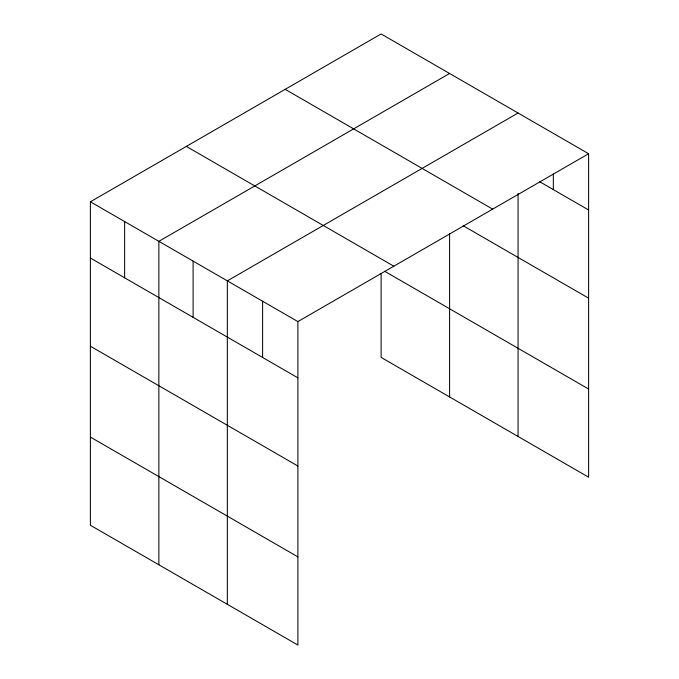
<?xml version="1.0" encoding="UTF-8"?>
<svg xmlns="http://www.w3.org/2000/svg" width="679" height="679" viewBox="0 0 679 679"><rect width="100%" height="100%" fill="white"/><g stroke="black" fill="none" stroke-linecap="round" stroke-linejoin="round"><path stroke-width="1.02" d="M90.392 201.799L297.886 321.591L297.886 645.05L90.392 525.257L90.392 201.799L381.114 33.95L588.608 153.743L588.608 477.201L381.114 357.409L381.114 273.425M449.591 73.485L158.861 241.334L158.861 564.792M518.06 113.011L227.338 280.86L227.338 604.318M297.886 321.591L588.608 153.743M539.771 181.785L588.608 209.989M285.18 89.339L492.665 209.132M463.103 225.708L588.608 298.166M186.335 146.409L393.82 266.202M384.721 271.311L588.608 389.025M90.392 258.037L297.886 377.838M90.392 346.222L297.886 466.015M90.392 437.072L297.886 556.865M553.334 174.002L553.334 189.619M518.06 193.405L518.06 436.47M449.591 233.754L449.591 396.943M262.612 301.23L262.612 357.468M193.099 261.092L193.099 317.339M124.63 221.566L124.63 277.804"/></g></svg>
